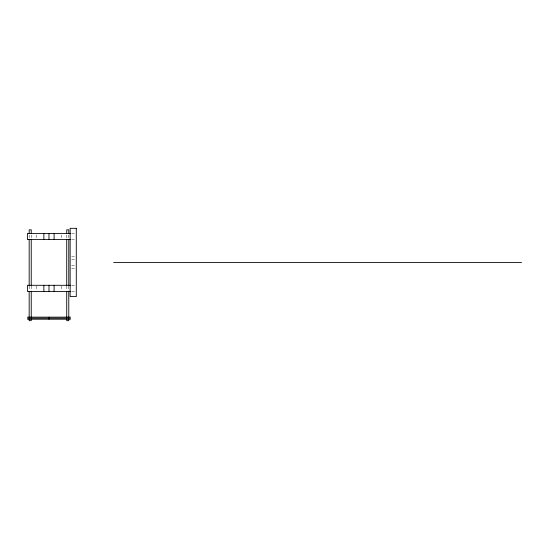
<?xml version="1.0" encoding="UTF-8"?>
<svg xmlns="http://www.w3.org/2000/svg" width="549" height="549" viewBox="0 0 549 549"><rect width="100%" height="100%" fill="white"/><g stroke="black" fill="none" stroke-linecap="round" stroke-linejoin="round"><path stroke-width="0.41" stroke-dasharray="2.75 2.06" d="M71.665 233.435L76.284 233.435M71.665 239.584L76.284 239.584M71.679 256.5L76.284 256.5M71.679 259.512L76.284 259.512M71.679 265.387L76.284 265.387M71.679 268.399L76.284 268.399M71.665 285.302L76.284 285.302M71.665 291.444L76.284 291.444M68.783 234.972L68.783 239.584M68.783 286.07L68.783 291.444M66.717 234.972L66.717 238.815M66.717 286.07L66.717 290.682M61.776 234.972L61.776 238.815M61.776 286.07L61.776 289.913M36.179 234.972L36.179 238.815M36.179 286.07L36.179 289.913M31.238 234.972L31.238 239.584M31.238 286.07L31.238 291.444M29.172 234.972L29.172 238.815M29.172 286.07L29.172 290.682"/><path stroke-width="0.82" d="M70.505 233.435L27.45 233.435L27.45 239.584L70.505 239.584M113.643 262.449L521.55 262.449M70.505 285.302L27.45 285.302L27.464 291.444L70.505 291.444M27.471 317.15L70.485 317.15M27.471 318.173L70.485 318.173M27.471 319.202L70.485 319.202M68.783 233.256L68.783 229.832L66.738 229.832L66.717 233.256M68.783 239.254L68.783 285.542M68.783 291.54L68.783 317.253M68.783 318.969L68.783 320.685L66.738 320.685L66.717 318.969M66.717 239.254L66.717 285.542M66.717 291.54L66.717 317.253M54.097 233.435L54.097 239.584M54.097 285.302L54.097 291.444M48.978 233.435L48.978 239.584M48.978 285.302L48.978 291.444M48.978 317.15L48.978 319.202M43.858 233.435L43.858 239.584M43.858 285.302L43.858 291.444M31.238 233.256L31.238 229.832L29.193 229.832L29.172 233.256M31.238 239.254L31.238 285.542M31.238 291.54L31.238 317.253M31.238 318.969L31.238 320.685L29.193 320.685L29.172 318.969M29.172 239.254L29.172 285.542M29.172 291.54L29.172 317.253M76.284 228.315L70.142 228.315L70.142 296.577L76.284 296.584L76.284 228.329"/></g></svg>
